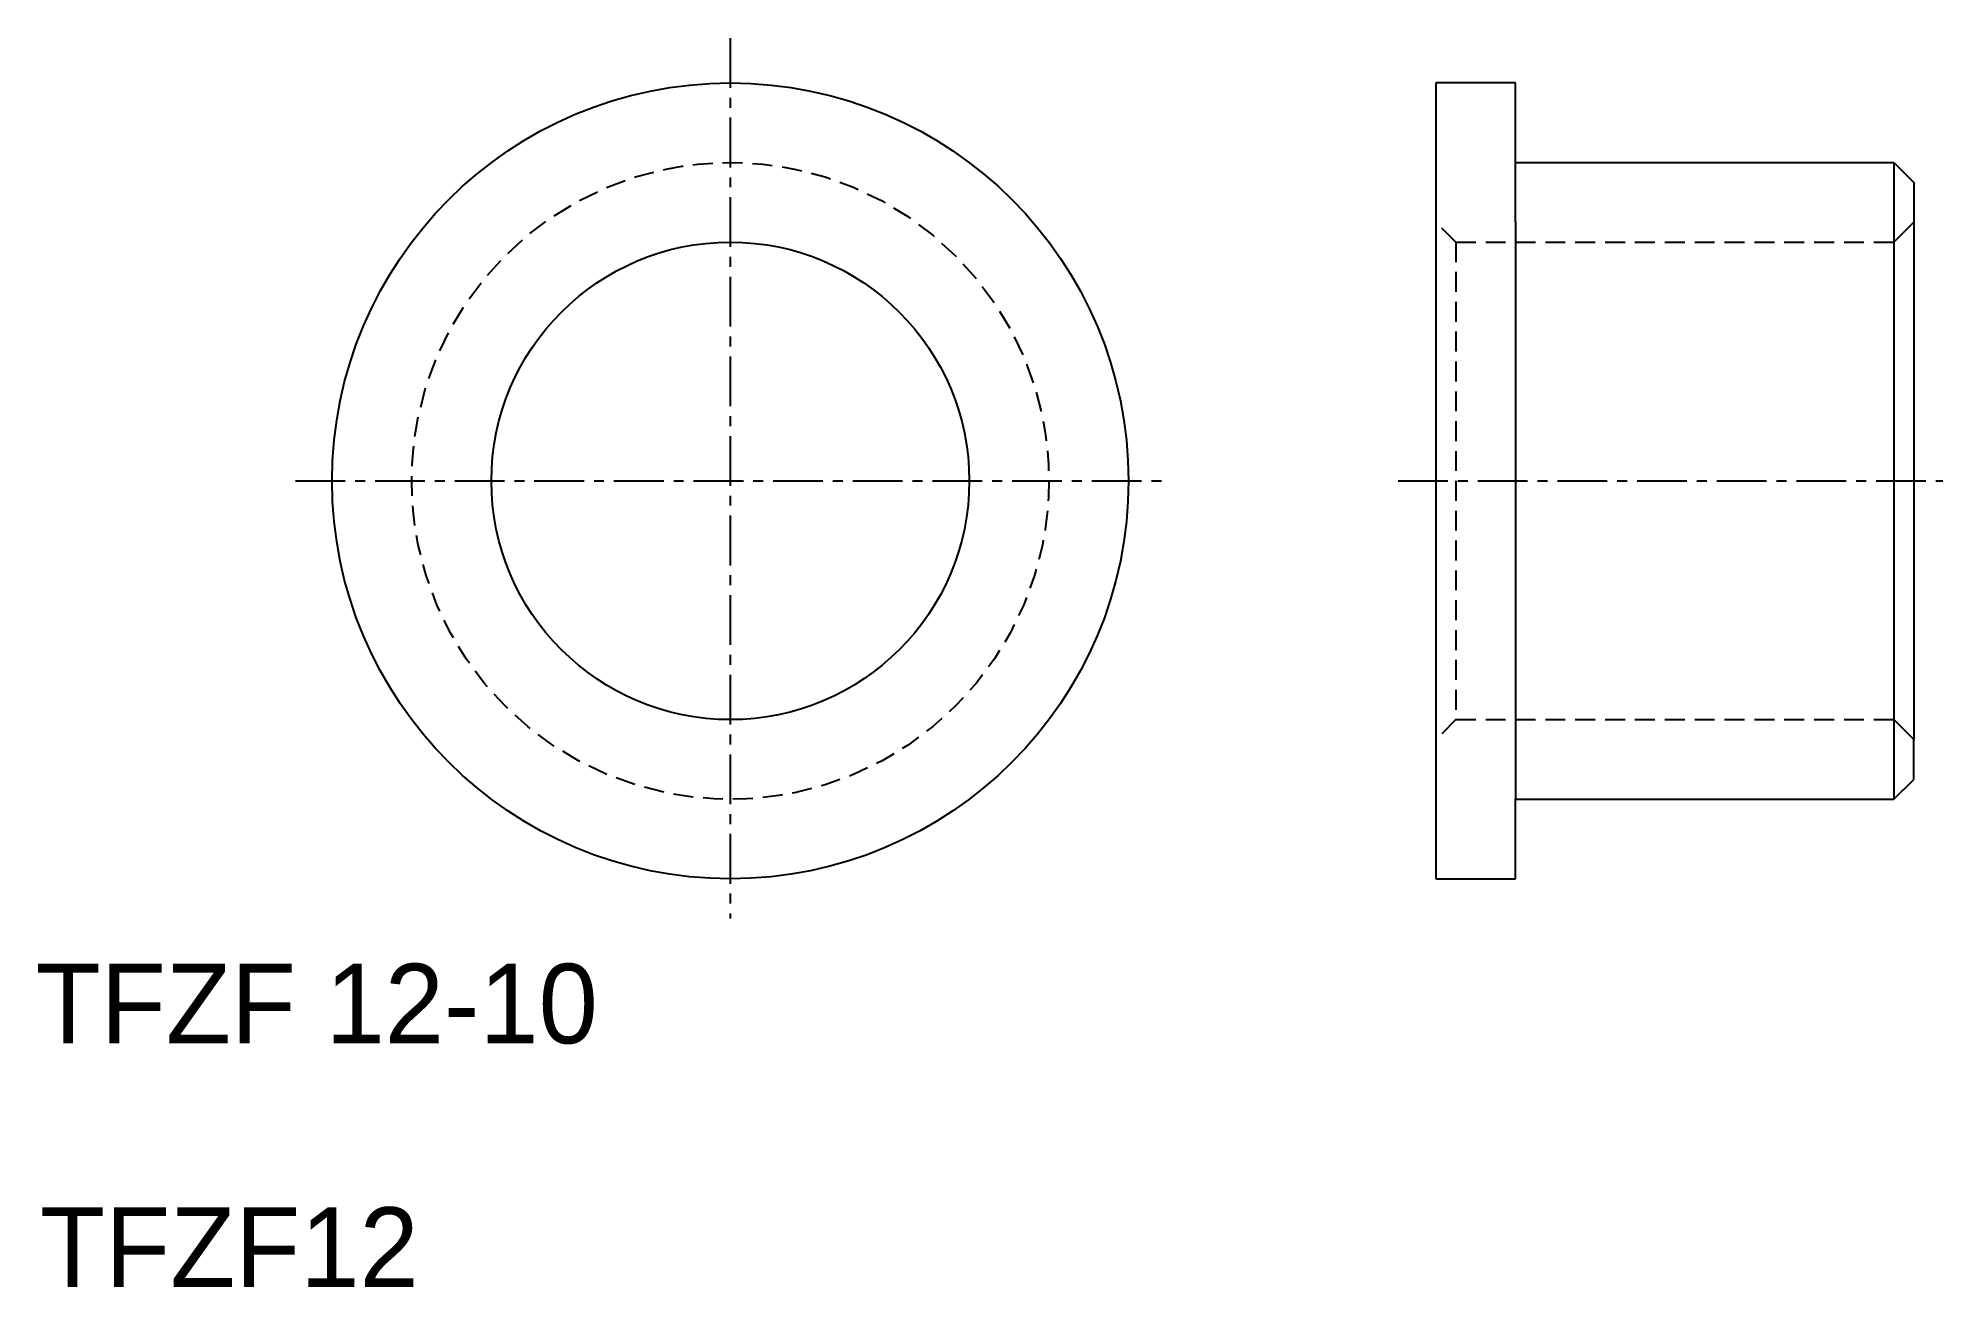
# Model space of a CAD drawing. Extents: x 10 to 57.8, y 10 to 41.4.
import ezdxf

# ---------------------------------------------------------------- set-up
doc = ezdxf.new("R2010")
doc.units = 0
doc.linetypes.add('CENTER', pattern=[2, 1.25, -0.25, 0.25, -0.25])
doc.linetypes.add('DASHED', pattern=[0.75, 0.5, -0.25])
doc.layers.get('0').update_dxf_attribs({"linetype": 'CONTINUOUS'})
doc.layers.add('CENTER', color=1, linetype='CENTER')

msp = doc.modelspace()

# ---------------------------------------------------------------- linework, layer by layer
at = {"color": 7, "linetype": 'CONTINUOUS'}
for p, q in [((45.054307, 40.255385), (45.054307, 20.255385)), ((47.054307, 40.255385), (45.054307, 40.255385)), ((47.054307, 38.255385), (47.054307, 40.255385)), ((47.054307, 38.255385), (56.554307, 38.255385)), ((47.054307, 36.755366), (47.054307, 38.255385)), ((56.554307, 38.255385), (56.554307, 22.255385)), ((56.554307, 38.255385), (57.054307, 37.755385)), ((57.054307, 37.755385), (57.054307, 36.755366)), ((47.054307, 36.755366), (47.054307, 23.755405)), ((57.054307, 36.755366), (57.054307, 23.755405)), ((47.054307, 23.755405), (47.054307, 22.255385)), ((57.054307, 22.755385), (57.054307, 23.755405)), ((56.554307, 22.255385), (57.054307, 22.755385)), ((47.054307, 22.255385), (56.554307, 22.255385)), ((47.054307, 20.255385), (47.054307, 22.255385)), ((45.054307, 20.255385), (47.054307, 20.255385))]:
    msp.add_line(p, q, dxfattribs=at)
at = {"color": 3, "linetype": 'DASHED'}
for p, q in [((45.554307, 36.255366), (45.054307, 36.755366)), ((45.554307, 36.255366), (56.554307, 36.255366)), ((45.554307, 36.255366), (45.554307, 24.255405)), ((45.554307, 24.255405), (45.054307, 23.755405)), ((45.554307, 24.255405), (56.554307, 24.255405))]:
    msp.add_line(p, q, dxfattribs=at)
at = {"color": 3}
for p, q in [((56.554307, 36.255366), (57.054307, 36.755366)), ((56.554307, 24.255405), (57.054307, 23.755405))]:
    msp.add_line(p, q, dxfattribs=at)
at = {"color": 7, "linetype": 'CONTINUOUS'}
for radius in [10, 6]:
    msp.add_circle((27.334996, 30.255385), radius, dxfattribs=at)
at = {"color": 3, "linetype": 'DASHED'}
msp.add_circle((27.334996, 30.255385), 8, dxfattribs=at)
at = {"layer": 'CENTER', "color": 1, "linetype": 'CENTER'}
for p, q in [((27.334996, 41.383108), (27.334996, 19.261576)), ((16.412327, 30.255385), (38.278585, 30.255385)), ((44.107838, 30.255385), (57.7871, 30.255385))]:
    msp.add_line(p, q, dxfattribs=at)

# ---------------------------------------------------------------- texts
at = {"color": 7, "linetype": 'CONTINUOUS'}
for s, p in [('TFZF 12-10', (9.890718, 16.120646)), ('TFZF12', (10, 10))]:
    msp.add_text(s, height=2, dxfattribs=at).set_placement(p)

doc.saveas('drawing.dxf')
